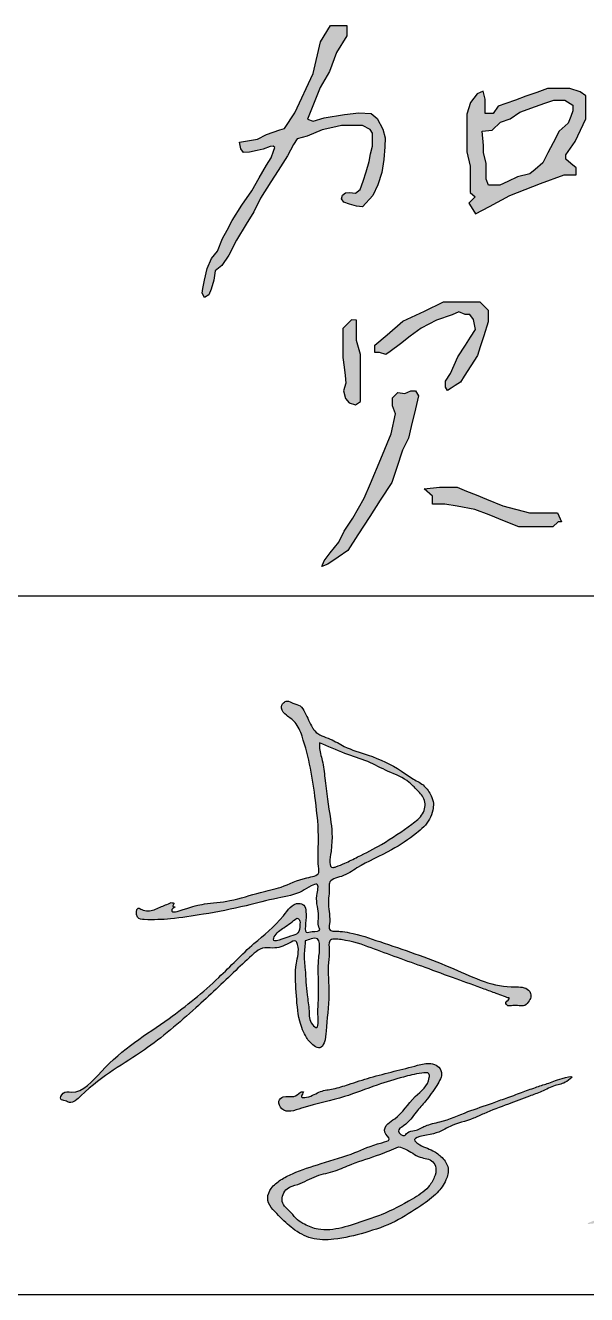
# Model space of a CAD drawing. Header units: millimetres. Extents: x 7577 to 20709, y -191 to 3630.
# Drawn here: x 8556.5 to 8565.31, y 492.15 to 512.09 of the extents above; entities that cross this region are included whole.
import ezdxf

# ---------------------------------------------------------------- set-up
doc = ezdxf.new("R2010")
doc.units = ezdxf.units.MM

# ---------------------------------------------------------------- blocks, each defined once
blk = doc.blocks.new('lkm')
h = blk.add_hatch(color=256)
edge = h.paths.add_edge_path()
edge.add_spline(control_points=[(1434.006, 369.101), (1434.376, 369.41), (1435.387, 370.255), (1437.213, 370.974), (1438.947, 372.257), (1440.586, 373.163), (1441.947, 373.952), (1442.942, 374.395), (1443.505, 374.736), (1443.912, 374.763), (1444.132, 374.647), (1444.144, 374.366), (1443.9, 374.453), (1443.416, 374.431), (1442.361, 373.788), (1440.372, 372.798), (1438.193, 371.325), (1436.206, 370.048), (1435.108, 369.583), (1434.598, 369.197), (1434.748, 368.833), (1434.32, 368.959), (1434.057, 368.948), (1434.015, 369.076), (1434.006, 369.101)], knot_values=[0, 0, 0, 0, 1.439825, 3.936014, 5.79957, 7.888204, 9.552739, 10.50805, 11.167152, 11.492101, 11.689794, 11.855615, 12.0976, 12.222048, 13.377616, 15.558483, 19.04427, 21.220851, 22.560377, 22.736578, 22.999127, 23.324077, 23.636713, 23.711663, 23.711663, 23.711663, 23.711663], degree=3, periodic=0)
edge = h.paths.add_edge_path()
edge.add_spline(control_points=[(1435.717, 366.671), (1435.912, 366.752), (1436.278, 366.903), (1436.848, 366.688), (1437.367, 366.4), (1437.781, 365.914), (1438.023, 365.575), (1438.221, 365.067), (1438.401, 366.045), (1438.773, 366.413), (1439.291, 366.971), (1439.793, 367.336), (1440.343, 367.235), (1440.688, 366.837), (1440.697, 366.24), (1440.755, 365.514), (1440.515, 364.974), (1440.516, 363.833), (1440.819, 365.29), (1441.152, 365.966), (1441.541, 366.969), (1441.755, 368.038), (1441.942, 368.991), (1442.133, 369.714), (1441.953, 370.233), (1442.245, 370.333), (1442.64, 370.343), (1442.635, 368.974), (1443.667, 367.913), (1444.104, 366.112), (1444.756, 364.388), (1445.457, 362.404), (1446.384, 360.593), (1446.322, 359.214), (1446.321, 358.507), (1445.615, 357.97), (1444.627, 357.757), (1443.284, 357.426), (1441.937, 357.012), (1440.391, 356.555), (1438.903, 355.867), (1437.961, 355.433), (1436.566, 354.642), (1437.804, 355.634), (1438.643, 355.88), (1439.886, 356.559), (1441.16, 357.08), (1442.628, 357.579), (1443.976, 357.92), (1444.924, 358.28), (1445.555, 358.397), (1445.787, 358.727), (1445.97, 359.047), (1445.933, 359.379), (1445.808, 360.064), (1445.409, 361.346), (1444.508, 363.974), (1443.779, 366.53), (1442.825, 368.429), (1442.637, 368.928), (1442.293, 369.335), (1442.446, 368), (1441.976, 367.285), (1441.682, 365.794), (1441.06, 364.536), (1440.512, 363.42), (1440.231, 362.673), (1439.93, 362.308), (1439.554, 362.49), (1439.933, 362.916), (1440.026, 363.544), (1440.229, 364.45), (1440.306, 365.5), (1440.233, 366.172), (1440.363, 366.833), (1439.903, 366.806), (1439.461, 366.639), (1439.052, 366.049), (1438.713, 365.521), (1438.443, 364.961), (1438.449, 364.299), (1438.439, 363.746), (1438.358, 363.152), (1437.888, 363.154), (1437.95, 363.844), (1438.043, 364.43), (1437.768, 365.197), (1437.406, 365.777), (1436.958, 366.168), (1436.572, 366.437), (1436.207, 366.391), (1435.955, 366.315), (1435.647, 366.33), (1435.681, 366.554), (1435.709, 366.645), (1435.717, 366.671)], knot_values=[0, 0, 0, 0, 0.608168, 1.142328, 1.735048, 2.40442, 2.960845, 3.151687, 3.676857, 4.579884, 5.212555, 5.882448, 6.333383, 6.748448, 7.352672, 8.078673, 8.83061, 9.406317, 10.277851, 11.250765, 12.343043, 13.287009, 14.581898, 15.192121, 15.623902, 15.854211, 15.982811, 16.763793, 18.748579, 20.759393, 22.0634, 24.312499, 27.122858, 27.872597, 28.494351, 29.107635, 30.312295, 31.54365, 33.251595, 34.522981, 36.448172, 37.792526, 38.574251, 39.335133, 40.667346, 41.924668, 43.347784, 44.8569, 46.557857, 47.497733, 47.935373, 48.40185, 48.640798, 49.02482, 49.352902, 50.752647, 53.021965, 57.689047, 58.819038, 59.191901, 59.42928, 60.027575, 61.457214, 62.822812, 64.250442, 65.74394, 66.475918, 66.747506, 66.984072, 67.372, 67.986017, 69.029751, 70.117629, 71.01733, 71.384526, 71.588538, 72.171278, 72.835223, 73.640804, 74.087317, 74.67046, 75.555719, 75.918173, 76.172479, 76.607081, 77.512434, 78.151406, 78.949503, 79.546999, 79.940668, 80.302101, 80.571416, 80.800903, 81.014421, 81.096971, 81.096971, 81.096971, 81.096971], degree=3, periodic=0)
h = blk.add_hatch(color=256)
edge = h.paths.add_edge_path()
edge.add_spline(control_points=[(1417.89, 360.932), (1417.777, 360.831), (1417.602, 360.674), (1417.326, 360.397), (1417.062, 360.27), (1416.684, 360.353), (1416.833, 359.88), (1417.42, 360.056), (1418.151, 360.36), (1419.315, 360.996), (1420.501, 361.707), (1421.531, 362.436), (1422.338, 362.889), (1422.599, 363.296), (1422.939, 363.603), (1422.969, 362.843), (1423.345, 362.528), (1423.372, 362.061), (1423.627, 361.85), (1423.299, 361.763), (1423.047, 361.543), (1422.945, 362.027), (1422.859, 362.287), (1422.696, 362.601), (1422.229, 362.565), (1422.017, 361.58), (1421.293, 360.499), (1420.51, 358.679), (1419.212, 356.489), (1417.776, 354.751), (1417.202, 352.903), (1416.48, 352.808), (1416.453, 352.421), (1416.693, 352.495), (1416.98, 352.436), (1417.6, 353.804), (1418.813, 355.096), (1420.089, 357.367), (1420.915, 359.026), (1421.405, 360.021), (1421.708, 360.544), (1422.217, 360.629), (1422.513, 360.875), (1422.812, 361.241), (1423.1, 360.912), (1423.11, 360.262), (1423.524, 359.356), (1423.896, 358.478), (1424.396, 357.899), (1424.763, 357.684), (1425.128, 357.624), (1425.201, 358.007), (1424.985, 358.645), (1424.791, 359.668), (1424.307, 360.62), (1424.193, 361.246), (1423.935, 361.699), (1424.775, 361.921), (1425.881, 361.91), (1427.501, 361.916), (1429.006, 361.914), (1429.972, 361.917), (1430.6, 361.913), (1430.931, 361.919), (1431.088, 361.908), (1431.275, 361.929), (1431.047, 361.712), (1431.275, 361.593), (1431.478, 361.784), (1431.842, 361.752), (1431.945, 362.066), (1431.964, 362.275), (1431.769, 362.541), (1431.4, 362.46), (1430.44, 362.079), (1428.507, 362.337), (1426.39, 362.254), (1424.917, 362.238), (1424.337, 362.117), (1424.114, 362.056), (1423.976, 361.991), (1423.837, 362.054), (1423.803, 362.438), (1423.472, 362.865), (1423.411, 363.378), (1423.205, 363.804), (1423.725, 364.109), (1424.193, 364.797), (1425.023, 365.58), (1425.682, 366.461), (1426.042, 367.141), (1426.031, 367.598), (1425.972, 367.908), (1425.745, 368.171), (1425.409, 368.433), (1424.901, 368.478), (1424.125, 368.716), (1423.146, 368.797), (1422.147, 368.707), (1421.428, 368.883), (1420.915, 368.817), (1420.522, 369.119), (1420.286, 369.377), (1419.948, 369.685), (1419.662, 369.609), (1419.426, 369.678), (1419.266, 369.521), (1419.273, 369.25), (1419.602, 369.094), (1420.036, 369.005), (1420.836, 368.072), (1421.567, 366.767), (1422.325, 365.228), (1422.539, 364.385), (1422.851, 363.83), (1422.158, 363.482), (1421.719, 362.937), (1420.81, 362.4), (1420.075, 361.777), (1419.073, 361.331), (1418.637, 361.036), (1418.022, 360.529), (1417.997, 360.744), (1418.147, 360.854), (1417.955, 360.795), (1418.041, 360.97), (1417.941, 360.945), (1417.89, 360.932)], knot_values=[0, 0, 0, 0, 0.455562, 0.702672, 1.170758, 1.311489, 1.651393, 1.927645, 2.92642, 4.18301, 5.836454, 7.069426, 8.035669, 8.435261, 8.659397, 9.079535, 9.860334, 10.285964, 10.389385, 10.687527, 10.914916, 11.237864, 11.696517, 11.948391, 12.154659, 12.904757, 14.444321, 16.300619, 18.742881, 22.007635, 23.401173, 23.710964, 23.953903, 24.130704, 24.300138, 24.807385, 27.776836, 30.305155, 32.376305, 33.33612, 33.700996, 34.093688, 34.751169, 35.01075, 35.14982, 35.865951, 36.95767, 38.073731, 38.743305, 39.168732, 39.406557, 39.653332, 40.110375, 41.512424, 42.722551, 43.209809, 43.538425, 43.973053, 45.160653, 47.334337, 48.595839, 49.722922, 50.214081, 50.498435, 50.68456, 50.741431, 50.953511, 51.09412, 51.279434, 51.730827, 51.97374, 52.17007, 52.34789, 52.870069, 53.084285, 55.52138, 58.359763, 59.561465, 59.915045, 60.125288, 60.266726, 60.341958, 60.543321, 61.295444, 61.941707, 62.092279, 62.618128, 63.290783, 64.776126, 65.908498, 66.638262, 66.996354, 67.26481, 67.561128, 68.015166, 68.503194, 69.052288, 70.452999, 71.418057, 72.022145, 72.687854, 72.827935, 73.484438, 73.78931, 74.082493, 74.314595, 74.461421, 74.685228, 75.009407, 75.433115, 76.020564, 78.513562, 80.048496, 81.036911, 81.259307, 81.747274, 82.794256, 83.599582, 84.800578, 85.770262, 86.608108, 87.048376, 87.093924, 87.225703, 87.303838, 87.407947, 87.519494, 87.519494, 87.519494, 87.519494], degree=3, periodic=0)
edge = h.paths.add_edge_path(flags=16)
edge.add_spline(control_points=[(1423.17, 361.311), (1423.228, 361.36), (1423.344, 361.458), (1423.584, 361.599), (1423.795, 361.281), (1423.869, 360.791), (1424.143, 360.108), (1424.385, 359.479), (1424.532, 358.942), (1424.66, 358.674), (1424.787, 358.293), (1424.348, 358.468), (1424.235, 358.894), (1423.867, 359.506), (1423.596, 360.184), (1423.31, 360.747), (1423.234, 361.106), (1423.187, 361.256), (1423.17, 361.311)], knot_values=[0, 0, 0, 0, 0.238962, 0.479394, 0.661096, 1.216612, 2.036436, 2.810551, 3.286992, 3.620509, 3.869379, 4.074624, 4.603833, 5.227612, 6.181311, 6.806316, 7.105495, 7.277913, 7.277913, 7.277913, 7.277913], degree=3, periodic=0)
edge = h.paths.add_edge_path(flags=16)
edge.add_spline(control_points=[(1422.572, 362.011), (1422.465, 361.84), (1422.268, 361.526), (1422.016, 361.207), (1422.006, 360.743), (1422.498, 361.273), (1422.871, 361.462), (1422.783, 361.774), (1422.733, 361.948), (1422.647, 362.028), (1422.598, 362.017), (1422.572, 362.011)], knot_values=[0, 0, 0, 0, 0.607359, 1.113215, 1.197887, 1.853857, 2.157872, 2.473035, 2.655743, 2.719521, 2.794985, 2.794985, 2.794985, 2.794985], degree=3, periodic=0)
edge = h.paths.add_edge_path(flags=16)
edge.add_spline(control_points=[(1421.105, 368.568), (1421.452, 368.545), (1422.107, 368.502), (1423.053, 368.553), (1423.932, 368.418), (1424.683, 368.417), (1425.213, 368.137), (1425.669, 367.927), (1425.768, 367.331), (1425.301, 366.632), (1424.737, 365.822), (1424.062, 365.107), (1423.614, 364.629), (1423.371, 364.414), (1423.053, 364.155), (1422.879, 365.254), (1422.473, 366.015), (1421.869, 367.116), (1421.481, 367.942), (1421.18, 368.3), (1421.118, 368.521), (1421.105, 368.568)], knot_values=[0, 0, 0, 0, 1.04471, 1.967943, 2.825743, 3.726123, 4.144404, 4.629609, 5.140036, 5.704042, 7.091863, 8.119348, 8.660521, 9.025556, 9.147176, 9.755858, 11.005977, 12.563897, 13.236517, 13.778585, 13.923682, 13.923682, 13.923682, 13.923682], degree=3, periodic=0)
h = blk.add_hatch(color=256)
edge = h.paths.add_edge_path(flags=16)
edge.add_spline(control_points=[(1429.178, 355.172), (1428.993, 354.997), (1428.532, 354.563), (1427.829, 354.064), (1427.235, 353.452), (1426.587, 353.087), (1426.191, 352.568), (1425.747, 352.299), (1425.65, 351.973), (1425.735, 351.587), (1426.169, 351.473), (1426.496, 351.227), (1426.909, 351.168), (1427.506, 351.14), (1428.246, 351.534), (1428.878, 352.056), (1429.636, 352.658), (1430.232, 353.329), (1430.761, 354.005), (1430.869, 354.52), (1430.831, 354.88), (1430.543, 355.186), (1430.029, 355.007), (1429.578, 355.2), (1429.273, 355.179), (1429.178, 355.172)], knot_values=[0, 0, 0, 0, 0.76238, 1.899753, 2.575217, 3.309748, 4.093142, 4.521595, 4.791386, 5.06208, 5.608894, 5.96617, 6.291511, 6.83223, 7.737248, 8.696179, 9.313274, 10.630373, 11.400934, 11.8288, 12.18339, 12.447727, 12.963177, 13.590764, 13.873589, 13.873589, 13.873589, 13.873589], degree=3, periodic=0)
edge = h.paths.add_edge_path()
edge.add_spline(control_points=[(1424.976, 355.843), (1424.921, 355.752), (1424.792, 355.538), (1424.426, 355.543), (1424.255, 355.209), (1424.656, 354.823), (1425.524, 355.568), (1426.509, 356.127), (1427.52, 357.05), (1428.373, 357.686), (1428.86, 358.008), (1429.306, 358.244), (1429.485, 357.761), (1428.996, 357.129), (1428.867, 356.316), (1428.471, 355.874), (1428.397, 355.478), (1428.892, 355.341), (1428.198, 354.894), (1427.702, 354.349), (1426.667, 353.603), (1425.89, 352.993), (1425.395, 352.473), (1425.15, 352.077), (1425.119, 351.466), (1425.806, 351.151), (1426.47, 350.841), (1427.29, 350.703), (1428.2, 351.052), (1429.11, 351.657), (1430.047, 352.411), (1430.675, 353.26), (1431.165, 353.954), (1431.326, 354.549), (1431.283, 355.09), (1430.883, 355.367), (1430.389, 355.523), (1430.001, 355.468), (1429.436, 355.665), (1430.393, 356.088), (1430.743, 356.637), (1431.372, 357.035), (1431.917, 357.597), (1432.507, 358.085), (1433.09, 358.611), (1433.587, 359.002), (1433.938, 359.412), (1434.277, 359.572), (1434.553, 360.046), (1433.976, 359.634), (1433.717, 359.398), (1433.254, 359.049), (1432.846, 358.692), (1432.397, 358.323), (1431.853, 357.852), (1431.144, 357.314), (1430.503, 356.678), (1429.869, 356.319), (1429.616, 355.954), (1429.294, 355.86), (1429.27, 355.56), (1428.848, 355.706), (1429.233, 356.131), (1429.313, 356.584), (1429.593, 357.214), (1429.721, 357.768), (1429.853, 358.346), (1429.529, 358.595), (1429.16, 358.572), (1428.679, 358.247), (1428.035, 357.805), (1427.28, 357.296), (1426.647, 356.8), (1426.141, 356.398), (1425.607, 356.139), (1425.432, 355.824), (1425.024, 355.626), (1425.064, 355.803), (1425.075, 355.927), (1425.017, 355.878), (1424.976, 355.843)], knot_values=[0, 0, 0, 0, 0.302261, 0.710271, 0.931355, 1.249441, 1.994732, 3.685747, 4.99862, 6.042864, 6.756372, 7.029439, 7.172639, 8.069883, 9.218146, 9.541688, 9.87557, 10.195013, 10.505592, 11.59838, 12.944778, 14.098297, 14.608146, 15.084961, 15.482875, 16.265432, 16.998007, 17.791622, 18.645607, 19.846117, 21.079384, 22.217446, 23.012224, 23.596844, 24.05756, 24.515687, 24.947049, 25.585998, 25.733865, 26.495717, 27.186331, 28.119625, 28.550023, 29.552591, 30.406697, 30.900004, 31.469554, 31.934123, 32.187869, 32.554556, 33.159815, 33.625743, 34.194012, 34.81569, 35.361117, 36.353004, 37.483095, 38.061152, 38.501337, 38.789646, 38.945238, 39.226242, 39.50914, 40.222712, 40.765567, 41.501451, 42.027428, 42.311156, 42.581188, 43.086744, 44.012959, 44.94338, 45.815936, 46.415427, 46.906782, 47.486635, 47.673378, 47.838032, 47.879195, 47.984, 47.984, 47.984, 47.984], degree=3, periodic=0)
for points in [[(1417.89, 360.932), (1417.554, 360.624), (1417.372, 360.457), (1416.929, 360.306), (1416.788, 360.306), (1416.877, 359.978), (1417.153, 359.978), (1418.081, 360.348), (1419.191, 360.936), (1420.603, 361.796), (1421.632, 362.476), (1422.414, 363.044), (1422.669, 363.351), (1422.851, 363.481), (1422.992, 363.085), (1423.321, 362.377), (1423.477, 361.981), (1423.545, 361.903), (1423.3, 361.733), (1423.094, 361.637), (1422.961, 361.932), (1422.814, 362.366), (1422.659, 362.565), (1422.453, 362.565), (1422.062, 361.924), (1421.377, 360.546), (1420.559, 358.879), (1419.321, 356.774), (1417.596, 354.002), (1416.786, 352.868), (1416.513, 352.721), (1416.513, 352.478), (1416.69, 352.478), (1416.859, 352.478), (1417.183, 352.868), (1418.848, 355.327), (1420.138, 357.502), (1421.074, 359.35), (1421.513, 360.203), (1421.735, 360.492), (1422.102, 360.632), (1422.63, 361.024), (1422.842, 361.174), (1422.945, 361.081), (1423.147, 360.394), (1423.514, 359.366), (1424.021, 358.372), (1424.471, 357.876), (1424.849, 357.68), (1425.087, 357.68), (1425.169, 357.912), (1425.087, 358.362), (1424.709, 359.712), (1424.28, 360.843), (1424.14, 361.31), (1424.047, 361.625), (1424.435, 361.822), (1425.619, 361.915), (1427.793, 361.915), (1429.054, 361.915), (1430.181, 361.915), (1430.672, 361.915), (1430.957, 361.915), (1431.143, 361.915), (1431.2, 361.915), (1431.133, 361.714), (1431.246, 361.631), (1431.417, 361.703), (1431.841, 361.858), (1431.939, 362.08), (1431.939, 362.277), (1431.836, 362.421), (1431.313, 362.421), (1431.112, 362.349), (1428.677, 362.251), (1425.838, 362.251), (1424.639, 362.174), (1424.293, 362.103), (1424.092, 362.042), (1423.954, 362.009), (1423.885, 362.039), (1423.814, 362.228), (1423.518, 362.919), (1423.331, 363.538), (1423.282, 363.68), (1423.62, 364.083), (1424.068, 364.585), (1425.065, 365.685), (1425.737, 366.597), (1426.019, 367.27), (1426.019, 367.628), (1425.953, 367.889), (1425.774, 368.125), (1425.403, 368.386), (1424.927, 368.492), (1424.393, 368.622), (1422.999, 368.761), (1422.034, 368.761), (1421.436, 368.842), (1420.776, 368.932), (1420.662, 369.013), (1420.186, 369.465), (1419.933, 369.636), (1419.64, 369.636), (1419.408, 369.636), (1419.302, 369.534), (1419.302, 369.31), (1419.567, 369.123), (1419.966, 368.98), (1420.393, 368.578), (1421.707, 366.459), (1422.339, 365.06), (1422.684, 364.134), (1422.762, 363.926), (1422.411, 363.587), (1421.608, 362.915), (1420.944, 362.459), (1419.961, 361.769), (1419.101, 361.32), (1418.411, 360.845), (1418.008, 360.67), (1418.008, 360.715), (1418.079, 360.826), (1418.001, 360.826), (1418.001, 360.93), (1417.89, 360.932)], [(1421.105, 368.568), (1422.148, 368.522), (1423.071, 368.522), (1423.925, 368.441), (1424.818, 368.322), (1425.199, 368.149), (1425.6, 367.875), (1425.703, 367.375), (1425.457, 366.868), (1424.638, 365.748), (1423.949, 364.986), (1423.572, 364.598), (1423.299, 364.355), (1423.199, 364.286), (1422.929, 364.832), (1422.479, 365.998), (1421.752, 367.376), (1421.433, 367.968), (1421.148, 368.429), (1421.105, 368.568)], [(1422.572, 362.011), (1422.239, 361.503), (1422.015, 361.049), (1422.015, 360.964), (1422.584, 361.291), (1422.808, 361.497), (1422.773, 361.81), (1422.698, 361.977), (1422.647, 362.015), (1422.572, 362.011)], [(1423.17, 361.311), (1423.358, 361.459), (1423.585, 361.538), (1423.707, 361.403), (1423.874, 360.874), (1424.145, 360.099), (1424.408, 359.372), (1424.553, 358.918), (1424.678, 358.609), (1424.711, 358.362), (1424.513, 358.418), (1424.22, 358.858), (1423.937, 359.414), (1423.539, 360.281), (1423.295, 360.856), (1423.22, 361.146), (1423.17, 361.311)], [(1424.976, 355.843), (1424.784, 355.609), (1424.408, 355.449), (1424.317, 355.248), (1424.523, 355.006), (1425.214, 355.285), (1426.596, 356.259), (1427.608, 357.096), (1428.441, 357.724), (1429.046, 358.104), (1429.311, 358.168), (1429.375, 358.04), (1429.119, 357.18), (1428.675, 356.121), (1428.496, 355.851), (1428.496, 355.517), (1428.748, 355.321), (1428.528, 355.101), (1427.695, 354.395), (1426.633, 353.567), (1425.745, 352.83), (1425.401, 352.454), (1425.177, 352.033), (1425.177, 351.635), (1425.795, 351.155), (1426.472, 350.876), (1427.259, 350.775), (1428.074, 351.031), (1429.093, 351.667), (1430.031, 352.467), (1430.741, 353.357), (1431.157, 354.034), (1431.299, 354.601), (1431.221, 355.055), (1430.869, 355.348), (1430.457, 355.476), (1429.821, 355.535), (1429.683, 355.59), (1430.255, 356.093), (1430.755, 356.571), (1431.478, 357.161), (1431.789, 357.458), (1432.54, 358.122), (1433.185, 358.681), (1433.561, 359.002), (1433.973, 359.395), (1434.33, 359.692), (1434.449, 359.916), (1434.128, 359.738), (1433.657, 359.358), (1433.291, 359.07), (1432.856, 358.704), (1432.379, 358.305), (1431.963, 357.953), (1431.194, 357.326), (1430.329, 356.599), (1429.861, 356.259), (1429.541, 355.957), (1429.308, 355.788), (1429.243, 355.646), (1428.973, 355.724), (1429.083, 355.985), (1429.358, 356.643), (1429.55, 357.151), (1429.742, 357.861), (1429.742, 358.387), (1429.518, 358.561), (1429.248, 358.561), (1428.8, 358.328), (1428.034, 357.806), (1427.27, 357.275), (1426.578, 356.744), (1426.093, 356.392), (1425.676, 356.131), (1425.246, 355.742), (1425.068, 355.688), (1425.068, 355.852), (1425.068, 355.893), (1424.976, 355.843)], [(1429.178, 355.172), (1428.614, 354.659), (1427.732, 353.941), (1427.229, 353.49), (1426.634, 353.06), (1426.07, 352.516), (1425.752, 352.229), (1425.674, 351.971), (1425.74, 351.708), (1426.205, 351.42), (1426.518, 351.249), (1426.836, 351.182), (1427.377, 351.182), (1428.206, 351.546), (1428.969, 352.126), (1429.444, 352.52), (1430.344, 353.482), (1430.764, 354.128), (1430.849, 354.547), (1430.784, 354.896), (1430.597, 355.083), (1430.081, 355.083), (1429.461, 355.178), (1429.178, 355.172)]]:
    blk.add_spline(points, degree=3)

msp = doc.modelspace()

# ---------------------------------------------------------------- hatches: boundary and pattern name
h = msp.add_hatch(color=256)
h.dxf.hatch_style = 1
h.paths.add_polyline_path([(8561.896, 509.949), (8561.848, 509.787), (8561.802, 509.636), (8561.756, 509.505), (8561.683, 509.451), (8561.586, 509.459), (8561.527, 509.454), (8561.479, 509.419), (8561.463, 509.362), (8561.498, 509.306), (8561.589, 509.279), (8561.697, 509.244), (8561.791, 509.233), (8561.953, 509.411), (8562.033, 509.581), (8562.095, 509.772), (8562.128, 509.976), (8562.144, 510.175), (8562.146, 510.317), (8562.111, 510.457), (8562.025, 510.622), (8561.928, 510.7), (8561.737, 510.713), (8561.511, 510.686), (8561.193, 510.633), (8561.018, 510.579), (8560.93, 510.613), (8561.022, 510.847), (8561.126, 511.111), (8561.276, 511.363), (8561.385, 511.658), (8561.548, 511.923), (8561.548, 512.085), (8561.48, 512.085), (8561.385, 512.085), (8561.289, 512.085), (8561.133, 511.827), (8561.017, 511.331), (8560.731, 510.713), (8560.57, 510.468), (8560.493, 510.442), (8560.288, 510.373), (8560.142, 510.298), (8559.864, 510.249), (8559.882, 510.148), (8559.925, 510.086), (8560.019, 510.092), (8560.14, 510.118), (8560.234, 510.143), (8560.379, 510.197), (8560.417, 510.169), (8560.396, 510.108), (8560.361, 510.005), (8560.283, 509.89), (8560.17, 509.693), (8560.054, 509.486), (8559.9, 509.259), (8559.747, 509.022), (8559.669, 508.866), (8559.593, 508.739), (8559.518, 508.538), (8559.424, 508.421), (8559.356, 508.268), (8559.313, 508.085), (8559.284, 507.951), (8559.278, 507.878), (8559.311, 507.808), (8559.381, 507.851), (8559.418, 507.942), (8559.459, 508.085), (8559.478, 508.227), (8559.583, 508.312), (8559.693, 508.478), (8559.814, 508.712), (8559.965, 508.96), (8560.086, 509.157), (8560.189, 509.372), (8560.353, 509.626), (8560.471, 509.806), (8560.614, 510.035), (8560.711, 510.212), (8560.765, 510.301), (8560.924, 510.347), (8561.159, 510.447), (8561.325, 510.479), (8561.465, 510.511), (8561.675, 510.511), (8561.791, 510.511), (8561.912, 510.449), (8561.947, 510.39), (8561.95, 510.304), (8561.95, 510.188), (8561.918, 510.065)])
h = msp.add_hatch(color=256)
h.dxf.hatch_style = 1
h.paths.add_polyline_path([(8563.428, 510.296), (8563.428, 510.1), (8563.485, 509.873), (8563.485, 509.651), (8563.485, 509.459), (8563.563, 509.394), (8563.463, 509.29), (8563.524, 509.194), (8563.568, 509.125), (8563.785, 509.242), (8564.108, 509.415), (8564.588, 509.599), (8564.956, 509.74), (8565.146, 509.74), (8565.146, 509.847), (8565.063, 509.917), (8564.983, 509.984), (8564.983, 510.052), (8565.133, 510.261), (8565.298, 510.618), (8565.298, 510.846), (8565.298, 510.977), (8565.207, 511.042), (8565.046, 511.094), (8564.898, 511.094), (8564.697, 511.094), (8564.527, 511.033), (8564.357, 510.973), (8564.192, 510.913), (8564.041, 510.859), (8563.921, 510.816), (8563.842, 510.702), (8563.716, 510.702), (8563.716, 510.768), (8563.716, 510.925), (8563.685, 511.054), (8563.594, 511.01), (8563.489, 510.875), (8563.428, 510.692), (8563.428, 510.479)])
h.paths.add_polyline_path([(8563.672, 510.423), (8563.826, 510.437), (8563.957, 510.567), (8564.109, 510.619), (8564.263, 510.724), (8564.506, 510.81), (8564.657, 510.863), (8564.796, 510.912), (8564.97, 510.912), (8565.094, 510.834), (8565.094, 510.743), (8565.061, 510.655), (8565.021, 510.548), (8564.879, 510.424), (8564.785, 510.242), (8564.704, 510.085), (8564.623, 509.928), (8564.501, 509.822), (8564.419, 509.752), (8564.225, 509.704), (8564.073, 509.634), (8563.946, 509.576), (8563.844, 509.576), (8563.772, 509.576), (8563.733, 509.67), (8563.733, 509.802), (8563.733, 509.918), (8563.692, 510.089), (8563.692, 510.199)], flags=16)
h = msp.add_hatch(color=256)
h.dxf.hatch_style = 1
h.paths.add_polyline_path([(8563.479, 507.541), (8563.533, 507.465), (8563.565, 507.308), (8563.488, 507.187), (8563.409, 507.063), (8563.29, 506.877), (8563.172, 506.618), (8563.093, 506.497), (8563.093, 506.401), (8563.126, 506.349), (8563.185, 506.388), (8563.248, 506.429), (8563.329, 506.482), (8563.39, 506.576), (8563.493, 506.736), (8563.6, 506.901), (8563.642, 507.033), (8563.696, 507.206), (8563.766, 507.426), (8563.766, 507.612), (8563.637, 507.74), (8563.415, 507.74), (8563.063, 507.74), (8562.764, 507.598), (8562.424, 507.436), (8562.178, 507.226), (8561.985, 507.062), (8561.985, 506.947), (8562.061, 506.947), (8562.159, 506.913), (8562.227, 506.964), (8562.387, 507.085), (8562.541, 507.201), (8562.713, 507.33), (8562.952, 507.454), (8563.2, 507.536), (8563.307, 507.586), (8563.406, 507.541)])
h = msp.add_hatch(color=256)
h.dxf.hatch_style = 1
h.paths.add_polyline_path([(8561.698, 507.453), (8561.622, 507.457), (8561.486, 507.322), (8561.486, 507.164), (8561.486, 506.87), (8561.503, 506.718), (8561.518, 506.584), (8561.531, 506.467), (8561.492, 506.344), (8561.525, 506.224), (8561.584, 506.157), (8561.682, 506.126), (8561.76, 506.174), (8561.76, 506.271), (8561.76, 506.428), (8561.76, 506.57), (8561.76, 506.726), (8561.76, 506.914), (8561.698, 507.137), (8561.698, 507.238)])
h = msp.add_hatch(color=256)
h.dxf.hatch_style = 1
h.paths.add_polyline_path([(8562.072, 504.624), (8562.255, 504.903), (8562.327, 505.123), (8562.42, 505.411), (8562.515, 505.601), (8562.559, 505.785), (8562.625, 506.062), (8562.674, 506.263), (8562.625, 506.343), (8562.551, 506.343), (8562.457, 506.302), (8562.349, 506.317), (8562.264, 506.236), (8562.264, 506.109), (8562.313, 505.982), (8562.245, 505.669), (8562.08, 505.276), (8561.917, 504.888), (8561.82, 504.656), (8561.641, 504.344), (8561.507, 504.141), (8561.419, 503.969), (8561.286, 503.797), (8561.192, 503.673), (8561.156, 503.586), (8561.25, 503.622), (8561.408, 503.732), (8561.561, 503.838), (8561.72, 504.083), (8561.906, 504.368)])
h = msp.add_hatch(color=256)
h.dxf.hatch_style = 1
h.paths.add_polyline_path([(8563.781, 504.395), (8564.023, 504.299), (8564.247, 504.21), (8564.578, 504.21), (8564.778, 504.21), (8564.902, 504.32), (8564.853, 504.425), (8564.69, 504.425), (8564.415, 504.425), (8563.995, 504.538), (8563.739, 504.642), (8563.576, 504.708), (8563.426, 504.769), (8563.277, 504.83), (8563.118, 504.83), (8563.002, 504.83), (8562.758, 504.806), (8562.89, 504.69), (8562.89, 504.565), (8563.084, 504.565), (8563.277, 504.532), (8563.558, 504.482)])

# ---------------------------------------------------------------- linework, layer by layer
for points in [[(8559.864, 510.249), (8560.142, 510.298), (8560.288, 510.373), (8560.493, 510.442), (8560.57, 510.468), (8560.731, 510.713), (8561.017, 511.331), (8561.133, 511.827), (8561.289, 512.085), (8561.385, 512.085), (8561.48, 512.085), (8561.548, 512.085), (8561.548, 511.923), (8561.385, 511.658), (8561.276, 511.363), (8561.126, 511.111), (8561.022, 510.847), (8560.93, 510.613), (8561.018, 510.579), (8561.193, 510.633), (8561.511, 510.686), (8561.737, 510.713), (8561.928, 510.7), (8562.025, 510.622), (8562.111, 510.457), (8562.146, 510.317), (8562.144, 510.175), (8562.128, 509.976), (8562.095, 509.772), (8562.033, 509.581), (8561.953, 509.411), (8561.791, 509.233), (8561.697, 509.244), (8561.589, 509.279), (8561.498, 509.306), (8561.463, 509.362), (8561.479, 509.419), (8561.527, 509.454), (8561.586, 509.459), (8561.683, 509.451), (8561.756, 509.505), (8561.802, 509.636), (8561.848, 509.787), (8561.896, 509.949), (8561.918, 510.065), (8561.95, 510.188), (8561.95, 510.304), (8561.947, 510.39), (8561.912, 510.449), (8561.791, 510.511), (8561.675, 510.511), (8561.465, 510.511), (8561.325, 510.479), (8561.159, 510.447), (8560.924, 510.347), (8560.765, 510.301), (8560.711, 510.212), (8560.614, 510.035), (8560.471, 509.806), (8560.353, 509.626), (8560.189, 509.372), (8560.086, 509.157), (8559.965, 508.96), (8559.814, 508.712), (8559.693, 508.478), (8559.583, 508.312), (8559.478, 508.227), (8559.459, 508.085), (8559.418, 507.942), (8559.381, 507.851), (8559.311, 507.808), (8559.278, 507.878), (8559.284, 507.951), (8559.313, 508.085), (8559.356, 508.268), (8559.424, 508.421), (8559.518, 508.538), (8559.593, 508.739), (8559.669, 508.866), (8559.747, 509.022), (8559.9, 509.259), (8560.054, 509.486), (8560.17, 509.693), (8560.283, 509.89), (8560.361, 510.005), (8560.396, 510.108), (8560.417, 510.169), (8560.391, 510.188), (8560.342, 510.183), (8560.234, 510.143), (8560.14, 510.118), (8560.019, 510.092), (8559.925, 510.086), (8559.882, 510.148), (8559.864, 510.249)], [(8563.685, 511.054), (8563.594, 511.01), (8563.489, 510.875), (8563.428, 510.692), (8563.428, 510.479), (8563.428, 510.296), (8563.428, 510.1), (8563.485, 509.873), (8563.485, 509.651), (8563.485, 509.459), (8563.563, 509.394), (8563.463, 509.29), (8563.524, 509.194), (8563.568, 509.125), (8563.785, 509.242), (8564.108, 509.415), (8564.588, 509.599), (8564.956, 509.74), (8565.146, 509.74), (8565.146, 509.847), (8565.063, 509.917), (8564.983, 509.984), (8564.983, 510.052), (8565.133, 510.261), (8565.298, 510.618), (8565.298, 510.846), (8565.298, 510.977), (8565.207, 511.042), (8565.046, 511.094), (8564.898, 511.094), (8564.697, 511.094), (8564.527, 511.033), (8564.357, 510.973), (8564.192, 510.913), (8564.041, 510.859), (8563.921, 510.816), (8563.842, 510.702), (8563.716, 510.702), (8563.716, 510.768), (8563.716, 510.925), (8563.685, 511.054)], [(8563.672, 510.423), (8563.826, 510.437), (8563.957, 510.567), (8564.109, 510.619), (8564.263, 510.724), (8564.506, 510.81), (8564.657, 510.863), (8564.796, 510.912), (8564.97, 510.912), (8565.094, 510.834), (8565.094, 510.743), (8565.061, 510.655), (8565.021, 510.548), (8564.879, 510.424), (8564.785, 510.242), (8564.704, 510.085), (8564.623, 509.928), (8564.501, 509.822), (8564.419, 509.752), (8564.225, 509.704), (8564.073, 509.634), (8563.946, 509.576), (8563.844, 509.576), (8563.772, 509.576), (8563.733, 509.67), (8563.733, 509.802), (8563.733, 509.918), (8563.692, 510.089), (8563.692, 510.199), (8563.672, 510.423)], [(8561.985, 507.062), (8562.178, 507.226), (8562.424, 507.436), (8562.764, 507.598), (8563.063, 507.74), (8563.415, 507.74), (8563.637, 507.74), (8563.766, 507.612), (8563.766, 507.426), (8563.696, 507.206), (8563.642, 507.033), (8563.6, 506.901), (8563.493, 506.736), (8563.39, 506.576), (8563.329, 506.482), (8563.248, 506.429), (8563.185, 506.388), (8563.126, 506.349), (8563.093, 506.401), (8563.093, 506.454), (8563.093, 506.497), (8563.172, 506.618), (8563.29, 506.877), (8563.409, 507.063), (8563.488, 507.187), (8563.565, 507.308), (8563.533, 507.465), (8563.479, 507.541), (8563.406, 507.541), (8563.307, 507.586), (8563.2, 507.536), (8562.952, 507.454), (8562.713, 507.33), (8562.541, 507.201), (8562.387, 507.085), (8562.227, 506.964), (8562.159, 506.913), (8562.061, 506.947), (8561.985, 506.947), (8561.985, 507.062)], [(8561.622, 507.457), (8561.486, 507.322), (8561.486, 507.164), (8561.486, 506.87), (8561.503, 506.718), (8561.518, 506.584), (8561.531, 506.467), (8561.492, 506.344), (8561.525, 506.224), (8561.584, 506.157), (8561.682, 506.126), (8561.76, 506.174), (8561.76, 506.271), (8561.76, 506.428), (8561.76, 506.57), (8561.76, 506.726), (8561.76, 506.914), (8561.698, 507.137), (8561.698, 507.238), (8561.698, 507.378), (8561.698, 507.453), (8561.622, 507.457)], [(8562.349, 506.317), (8562.457, 506.302), (8562.551, 506.343), (8562.625, 506.343), (8562.674, 506.263), (8562.625, 506.062), (8562.559, 505.785), (8562.515, 505.601), (8562.42, 505.411), (8562.327, 505.123), (8562.255, 504.903), (8562.072, 504.624), (8561.906, 504.368), (8561.72, 504.083), (8561.561, 503.838), (8561.408, 503.732), (8561.25, 503.622), (8561.156, 503.586), (8561.192, 503.673), (8561.286, 503.797), (8561.419, 503.969), (8561.507, 504.141), (8561.641, 504.344), (8561.82, 504.656), (8561.917, 504.888), (8562.08, 505.276), (8562.245, 505.669), (8562.313, 505.982), (8562.264, 506.109), (8562.264, 506.236), (8562.349, 506.317)], [(8562.758, 504.806), (8563.002, 504.83), (8563.118, 504.83), (8563.277, 504.83), (8563.426, 504.769), (8563.576, 504.708), (8563.739, 504.642), (8563.995, 504.538), (8564.415, 504.425), (8564.69, 504.425), (8564.853, 504.425), (8564.918, 504.285), (8564.862, 504.285), (8564.778, 504.21), (8564.578, 504.21), (8564.247, 504.21), (8564.023, 504.299), (8563.781, 504.395), (8563.558, 504.482), (8563.277, 504.532), (8563.084, 504.565), (8562.89, 504.565), (8562.89, 504.69), (8562.758, 504.806)]]:
    msp.add_lwpolyline(points)
at = {"color": 7, "lineweight": -3}
for points in [[(8512.35, 503.125), (8697.636, 503.125)], [(8512.35, 492.146), (8697.636, 492.146)]]:
    msp.add_lwpolyline(points, dxfattribs=at)

# ---------------------------------------------------------------- block references
at = {"xscale": 0.4134375033254757, "yscale": 0.4134375005029142, "zscale": 0.4134375000160437, "rotation": 339.9852265636267}
msp.add_blockref('lkm', (7956.911, 558.73), dxfattribs=at)

doc.saveas('drawing.dxf')
